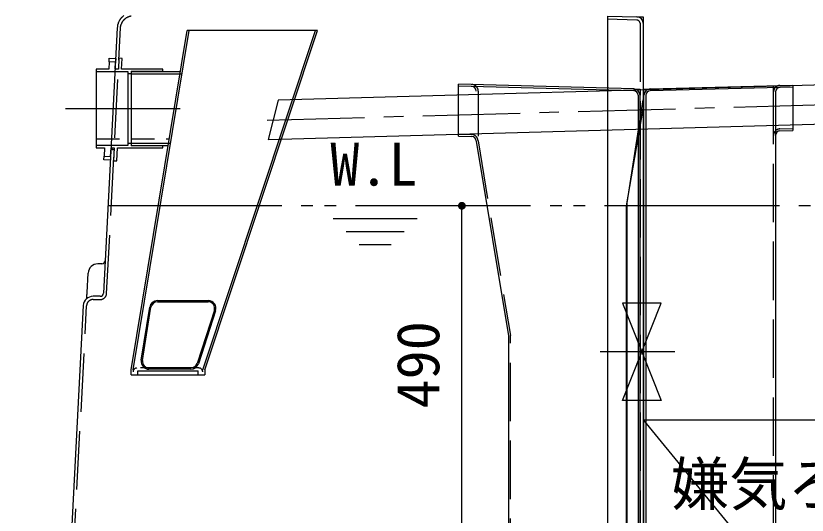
# Model space of a CAD drawing. Units: millimetres, scale not verified. Extents: x -8910 to 8910, y -6308 to 6308.
# Drawn here: x -6051 to -4830, y -2756 to -1987 of the extents above; entities that cross this region are included whole.
import ezdxf
from ezdxf.enums import TextEntityAlignment as Align

# ---------------------------------------------------------------- set-up
doc = ezdxf.new("R2010")
doc.units = ezdxf.units.MM
doc.header["$LTSCALE"] = 30
for name, pattern in [('CHAIN1', [8, 5, -1, 1, -1]), ('CHAIN2', [12, 9, -1, 1, -1]), ('DASHED1', [1.8, 1.2, -0.6]), ('DASHED3', [4, 3, -1]), ('DOUBLE_CHAIN2', [12.8, 9, -1, 0.6, -0.6, 0.6, -1])]:
    doc.linetypes.add(name, pattern=pattern)
for name, color, linetype, lineweight in [('0-0_躯体', 3, 'Continuous', 25), ('0-2_文字', 7, 'Continuous', 25), ('0-3_空気管', 3, 'Continuous', 25), ('0-5_寸法', 92, 'Continuous', 25), ('0-6_09', 3, 'Continuous', 25), ('0-7_水管', 3, 'Continuous', 25), ('0-8_0A', 3, 'Continuous', 25), ('0-9_製作', 5, 'Continuous', 25), ('0-A_A-6_SUNPO', 4, 'Continuous', 25), ('0-B_0D', 3, 'Continuous', 25)]:
    doc.layers.add(name, color=color, linetype=linetype, lineweight=lineweight)
doc.styles.add('ＭＳ ゴシック', font='')
doc.styles.get('ＭＳ ゴシック').set_extended_font_data('MS Gothic')

msp = doc.modelspace()

# ---------------------------------------------------------------- linework, layer by layer
at = {"layer": '0-0_躯体'}
for p, q in [((-5873.2, -2532.59), (-5786.69, -2009.58)), ((-5870.16, -2532.59), (-5783.64, -2009.58)), ((-5585.5, -2009.58), (-5786.69, -2009.58)), ((-5762.67, -2532.59), (-5588.66, -2009.58)), ((-5759.51, -2532.59), (-5585.5, -2009.58)), ((-3878.99, -2067.54), (-5646.17, -2116.63)), ((-5097.57, -2099.33), (-5367.84, -2092.25)), ((-5367.84, -2172.19), (-5367.84, -2092.25)), ((-5097.65, -2102.33), (-5367.84, -2095.25)), ((-5337.63, -2102.73), (-5337.63, -2172.36)), ((-5090.84, -2109.32), (-5090.84, -3333.17)), ((-5087.84, -3336.09), (-5087.84, -2109.32)), ((-5646.17, -2116.63), (-5661.6, -2177.55)), ((-5661.6, -2177.55), (-3878.99, -2127.63)), ((-5367.88, -2172.19), (-5347.7, -2172.72)), ((-5340.84, -2180.21), (-5290.8, -2480.08)), ((-5832.64, -2425.58), (-5754.21, -2425.58)), ((-5832.64, -2427.59), (-5754.21, -2427.59)), ((-5857.47, -2517.66), (-5844.49, -2435.71)), ((-5855.5, -2517.97), (-5842.52, -2436.02)), ((-5744.7, -2440.67), (-5771.28, -2522.48)), ((-5742.79, -2441.29), (-5769.38, -2523.1)), ((-5290.84, -2480.08), (-5290.84, -3331.58)), ((-5873.2, -2539.9), (-5873.2, -2532.59)), ((-5780.79, -2529.39), (-5845.9, -2529.39)), ((-5780.79, -2531.39), (-5845.9, -2531.39)), ((-5769.78, -2539.9), (-5769.78, -2533.83)), ((-5759.51, -2532.59), (-5759.51, -2539.9)), ((-5873.2, -2539.9), (-5759.51, -2539.9))]:
    msp.add_line(p, q, dxfattribs=at)
at = {"layer": '0-0_躯体', "linetype": 'CHAIN1'}
msp.add_line((-5662.99, -2147.58), (-3878.99, -2097.58), dxfattribs=at)
at = {"layer": '0-0_躯体', "linetype": 'DOUBLE_CHAIN2'}
for p, q in [((-5097.57, -2099.33), (-5087.84, -2099.58)), ((-5087.84, -2099.58), (-5087.84, -2109.32))]:
    msp.add_line(p, q, dxfattribs=at)
at = {"layer": '0-0_躯体', "linetype": 'DASHED3'}
for p, q in [((-5367.88, -2169.19), (-5347.62, -2169.72)), ((-5337.88, -2179.72), (-5287.84, -2479.58)), ((-5287.84, -3331.58), (-5287.84, -2479.58))]:
    msp.add_line(p, q, dxfattribs=at)
at = {"layer": '0-0_躯体', "linetype": 'DASHED1'}
msp.add_line((-5768.67, -2529.59), (-5864.2, -2529.59), dxfattribs=at)
at = {"layer": '0-0_躯体'}
msp.add_lwpolyline([(-5862.93, -2539.9), (-5862.93, -2533.83), (-5769.78, -2533.83)], dxfattribs=at)
for centre, radius, start, end in [((-5347.63, -2102.73), 7, 0, 88.5), ((-5097.83, -2109.32), 10, 0, 88.5), ((-5097.83, -2109.32), 7, 0, 88.5), ((-5347.88, -2179.72), 7, 0, 88.5), ((-5832.64, -2437.58), 12, 90, 171), ((-5832.64, -2437.58), 10, 90, 171), ((-5754.21, -2437.58), 12, 342, 90), ((-5754.21, -2437.58), 10, 342, 90), ((-5845.62, -2519.54), 12, 171, 270), ((-5845.62, -2519.54), 10, 171, 270), ((-5780.79, -2519.39), 10, 270, 342), ((-5780.79, -2519.39), 12, 270, 342)]:
    msp.add_arc(centre, radius, start, end, dxfattribs=at)
at = {"layer": '0-0_躯体', "linetype": 'DASHED3'}
msp.add_arc((-5347.63, -2102.73), 10, 0, 88.5, dxfattribs=at)
at = {"layer": '0-0_躯体', "linetype": 'DOUBLE_CHAIN2'}
msp.add_arc((-5347.88, -2179.72), 10, 0, 88.5, dxfattribs=at)
at = {"layer": '0-0_躯体', "linetype": 'DASHED1'}
for centre, start, end in [((-5864.2, -2535.59), 90, 180), ((-5768.67, -2535.59), 0, 90)]:
    msp.add_arc(centre, 6, start, end, dxfattribs=at)
at = {"layer": '0-2_文字', "color": 3}
for p, q in [((-5431.83, -2299.6), (-5561.33, -2299.6)), ((-5451.83, -2319.6), (-5541.33, -2319.6)), ((-5471.83, -2339.6), (-5521.33, -2339.6))]:
    msp.add_line(p, q, dxfattribs=at)
at = {"layer": '0-3_空気管', "linetype": 'DOUBLE_CHAIN2'}
for p, q in [((-5137.99, -1987.14), (-5138.15, -1987.14)), ((-5092.73, -1988.33), (-5082.99, -1988.58)), ((-5082.99, -1988.58), (-5082.99, -1998.32)), ((-5087.99, -2099.58), (-5087.99, -2109.32)), ((-5108.97, -2279.58), (-5082.99, -2130.54)), ((-3720.75, -2279.58), (-5908.77, -2279.58))]:
    msp.add_line(p, q, dxfattribs=at)
at = {"layer": '0-3_空気管'}
for p, q in [((-5137.99, -1987.14), (-5137.99, -3729.34)), ((-5137.99, -1987.14), (-5092.73, -1988.33)), ((-5082.99, -1998.32), (-5082.99, -3690.75)), ((-5872.94, -2072.58), (-5797.63, -2072.58)), ((-5872.94, -2076.08), (-5795.18, -2076.08)), ((-5088, -3333.43), (-5088, -2109.32)), ((-5107.99, -2275), (-5082.99, -2116.23)), ((-5872.94, -2183.09), (-5813.21, -2183.09)), ((-5872.94, -2186.58), (-5816.83, -2186.58)), ((-5108.97, -3724.5), (-5108.97, -2279.58)), ((-5107.99, -2836.58), (-5107.99, -2275)), ((-5115.15, -2579.58), (-5055.15, -2429.58)), ((-5055.15, -2579.58), (-5115.15, -2579.58))]:
    msp.add_line(p, q, dxfattribs=at)
at = {"layer": '0-3_空気管', "linetype": 'DASHED3'}
for p, q in [((-5092.86, -1993.33), (-5137.99, -1992.14)), ((-5088, -1998.32), (-5088, -3690.75))]:
    msp.add_line(p, q, dxfattribs=at)
at = {"layer": '0-3_空気管', "linetype": 'CHAIN2'}
msp.add_line((-5034.42, -2504.58), (-5149.43, -2504.58), dxfattribs=at)
at = {"layer": '0-3_空気管'}
msp.add_lwpolyline([(-5055.15, -2429.58), (-5115.15, -2429.58), (-5055.15, -2579.58)], dxfattribs=at)
msp.add_arc((-5092.99, -1998.32), 10, 0, 88.5, dxfattribs=at)
at = {"layer": '0-3_空気管', "linetype": 'DASHED3'}
msp.add_arc((-5092.99, -1998.32), 5, 0, 88.5, dxfattribs=at)
at = {"layer": '0-5_寸法'}
for points in [[(-5368.82, -2279.21), (-5362.83, -2279.58), (-5368.83, -2279.58)], [(-5368.83, -2279.58), (-5367.2, -2283.69), (-5368.78, -2280.33)], [(-5368.83, -2279.58), (-5366.65, -2284.21), (-5367.2, -2283.69)], [(-5362.83, -2279.58), (-5366.65, -2284.21), (-5368.83, -2279.58)], [(-5368.72, -2278.46), (-5362.83, -2279.58), (-5368.82, -2279.21)], [(-5368.78, -2280.33), (-5367.68, -2283.11), (-5368.64, -2281.07)], [(-5368.78, -2280.33), (-5367.2, -2283.69), (-5367.68, -2283.11)], [(-5368.53, -2277.73), (-5362.83, -2279.58), (-5368.72, -2278.46)], [(-5368.64, -2281.07), (-5368.09, -2282.47), (-5368.41, -2281.79)], [(-5368.64, -2281.07), (-5367.68, -2283.11), (-5368.09, -2282.47)], [(-5368.26, -2277.03), (-5362.83, -2279.58), (-5368.53, -2277.73)], [(-5367.89, -2276.37), (-5362.83, -2279.58), (-5368.26, -2277.03)], [(-5367.45, -2275.76), (-5362.83, -2279.58), (-5367.89, -2276.37)], [(-5366.94, -2275.21), (-5362.83, -2279.58), (-5367.45, -2275.76)], [(-5366.35, -2274.73), (-5362.83, -2279.58), (-5366.94, -2275.21)], [(-5362.83, -2279.58), (-5366.04, -2284.65), (-5366.65, -2284.21)], [(-5365.72, -2274.32), (-5362.83, -2279.58), (-5366.35, -2274.73)], [(-5362.83, -2279.58), (-5365.38, -2285.01), (-5366.04, -2284.65)], [(-5365.04, -2274), (-5362.83, -2279.58), (-5365.72, -2274.32)], [(-5362.83, -2279.58), (-5364.68, -2285.29), (-5365.38, -2285.01)], [(-5365.04, -2274), (-5362.83, -2273.58), (-5362.83, -2279.58)], [(-5364.32, -2273.77), (-5362.83, -2273.58), (-5365.04, -2274)], [(-5362.83, -2279.58), (-5363.95, -2285.48), (-5364.68, -2285.29)], [(-5363.58, -2273.63), (-5362.83, -2273.58), (-5364.32, -2273.77)], [(-5362.83, -2279.58), (-5363.2, -2285.57), (-5363.95, -2285.48)], [(-5362.83, -2279.58), (-5362.83, -2285.58), (-5363.2, -2285.57)], [(-5362.83, -2273.58), (-5356.83, -2279.58), (-5362.83, -2279.58)], [(-5362.45, -2273.59), (-5356.83, -2279.58), (-5362.83, -2273.58)], [(-5362.83, -2279.58), (-5362.08, -2285.53), (-5362.83, -2285.58)], [(-5362.83, -2279.58), (-5361.34, -2285.39), (-5362.08, -2285.53)], [(-5362.83, -2279.58), (-5360.62, -2285.16), (-5361.34, -2285.39)], [(-5362.83, -2279.58), (-5359.94, -2284.84), (-5360.62, -2285.16)], [(-5356.83, -2279.58), (-5359.94, -2284.84), (-5362.83, -2279.58)], [(-5361.7, -2273.69), (-5356.83, -2279.58), (-5362.45, -2273.59)], [(-5360.97, -2273.88), (-5356.83, -2279.58), (-5361.7, -2273.69)], [(-5360.27, -2274.15), (-5356.83, -2279.58), (-5360.97, -2273.88)], [(-5359.61, -2274.52), (-5356.83, -2279.58), (-5360.27, -2274.15)], [(-5356.83, -2279.58), (-5359.3, -2284.44), (-5359.94, -2284.84)], [(-5359, -2274.96), (-5356.83, -2279.58), (-5359.61, -2274.52)], [(-5356.83, -2279.58), (-5358.72, -2283.96), (-5359.3, -2284.44)], [(-5358.45, -2275.47), (-5356.83, -2279.58), (-5359, -2274.96)], [(-5356.83, -2279.58), (-5358.2, -2283.41), (-5358.72, -2283.96)], [(-5358.45, -2275.47), (-5356.88, -2278.83), (-5356.83, -2279.58)], [(-5357.97, -2276.06), (-5356.88, -2278.83), (-5358.45, -2275.47)], [(-5356.83, -2279.58), (-5357.76, -2282.8), (-5358.2, -2283.41)], [(-5357.97, -2276.06), (-5357.02, -2278.09), (-5356.88, -2278.83)], [(-5357.57, -2276.69), (-5357.02, -2278.09), (-5357.97, -2276.06)], [(-5356.83, -2279.58), (-5357.4, -2282.14), (-5357.76, -2282.8)], [(-5357.57, -2276.69), (-5357.25, -2277.37), (-5357.02, -2278.09)], [(-5356.83, -2279.58), (-5357.12, -2281.44), (-5357.4, -2282.14)], [(-5356.83, -2279.58), (-5356.93, -2280.71), (-5357.12, -2281.44)], [(-5356.83, -2279.58), (-5356.84, -2279.96), (-5356.93, -2280.71)]]:
    msp.add_solid(points, dxfattribs=at)
at = {"layer": '0-6_09', "linetype": 'DASHED3'}
for p, q in [((-5881.9, -1990.87), (-5881.55, -1990.57)), ((-5910.88, -2414.61), (-5889.44, -2005.54)), ((-4881.99, -3504.84), (-4881.99, -2104.09)), ((-5931.89, -2424.08), (-5920.87, -2424.08)), ((-5963, -2836.58), (-5941.87, -2433.56))]:
    msp.add_line(p, q, dxfattribs=at)
at = {"layer": '0-6_09', "linetype": 'DOUBLE_CHAIN2'}
for p, q in [((-5082, -2099.58), (-5072.26, -2099.33)), ((-5082, -2109.32), (-5082, -2099.58))]:
    msp.add_line(p, q, dxfattribs=at)
at = {"layer": '0-6_09'}
for p, q in [((-5072.26, -2099.33), (-4851.99, -2093.56)), ((-4851.94, -2096.56), (-5072.18, -2102.33)), ((-5082, -3509.35), (-5082, -2109.32)), ((-4878.99, -2104.09), (-4878.99, -3504.84)), ((-5918.25, -2369.08), (-5924.48, -2369.08)), ((-5941.03, -2413.3), (-5939.46, -2383.3)), ((-5920.87, -2419.08), (-5931.89, -2419.08))]:
    msp.add_line(p, q, dxfattribs=at)
for points in [[(-5884.38, -1986.47), (-5884.85, -1986.86), (-5885.34, -1987.28), (-5885.85, -1987.73), (-5886.37, -1988.19), (-5886.87, -1988.66), (-5887.37, -1989.13), (-5887.83, -1989.59), (-5888.27, -1990.04), (-5888.66, -1990.46), (-5889.02, -1990.86), (-5889.35, -1991.26), (-5889.66, -1991.66), (-5889.95, -1992.08)], [(-5881.55, -1990.57), (-5881.21, -1990.3), (-5880.88, -1990.06), (-5880.54, -1989.83), (-5880.2, -1989.61), (-5879.84, -1989.4), (-5879.45, -1989.19), (-5879.03, -1988.98), (-5878.58, -1988.76), (-5878.09, -1988.54), (-5877.58, -1988.32), (-5877.05, -1988.1), (-5876.53, -1987.89), (-5876.01, -1987.69), (-5875.5, -1987.5), (-5875.03, -1987.34), (-5874.58, -1987.19), (-5874.17, -1987.07), (-5873.78, -1986.97), (-5873.41, -1986.88), (-5873.06, -1986.81)], [(-5889.95, -1992.08), (-5890.24, -1992.51), (-5890.53, -1992.98), (-5890.82, -1993.49), (-5891.12, -1994.05), (-5891.43, -1994.64), (-5891.74, -1995.27), (-5892.05, -1995.91), (-5892.34, -1996.55), (-5892.63, -1997.18), (-5892.89, -1997.8), (-5893.13, -1998.39), (-5893.34, -1998.93), (-5893.52, -1999.44), (-5893.68, -1999.92), (-5893.81, -2000.38), (-5893.92, -2000.81), (-5894.01, -2001.22), (-5894.09, -2001.63), (-5894.16, -2002.03), (-5894.22, -2002.44), (-5894.26, -2002.83), (-5894.3, -2003.22), (-5894.33, -2003.58), (-5894.36, -2003.92), (-5894.38, -2004.23), (-5894.39, -2004.51), (-5894.44, -2005.27), (-5915.87, -2414.34)], [(-5889.44, -2005.54), (-5889.42, -2005.13), (-5889.41, -2004.95), (-5889.4, -2004.75), (-5889.38, -2004.51), (-5889.37, -2004.25), (-5889.34, -2003.97), (-5889.31, -2003.68), (-5889.28, -2003.38), (-5889.24, -2003.08), (-5889.19, -2002.77), (-5889.13, -2002.46), (-5889.06, -2002.14), (-5888.98, -2001.81), (-5888.88, -2001.47), (-5888.77, -2001.1), (-5888.64, -2000.71), (-5888.49, -2000.3), (-5888.31, -1999.85), (-5888.12, -1999.38), (-5887.91, -1998.89), (-5887.7, -1998.4), (-5887.47, -1997.91), (-5887.25, -1997.43), (-5887.02, -1996.97), (-5886.8, -1996.54), (-5886.59, -1996.15), (-5886.38, -1995.79), (-5886.17, -1995.45), (-5885.96, -1995.13), (-5885.73, -1994.81), (-5885.48, -1994.5), (-5885.21, -1994.17), (-5884.91, -1993.83), (-5884.58, -1993.47), (-5884.22, -1993.09), (-5883.85, -1992.7), (-5883.46, -1992.31), (-5883.06, -1991.93), (-5882.66, -1991.56)], [(-5882.66, -1991.56), (-5882.27, -1991.2), (-5881.9, -1990.87)], [(-5079, -2109.32), (-5079, -3506.42), (-4851.99, -3512.37)], [(-5941.72, -2422.75), (-5941.71, -2422.67), (-5941.7, -2422.63), (-5941.7, -2422.59), (-5941.69, -2422.54), (-5941.69, -2422.48), (-5941.68, -2422.36), (-5941.67, -2422.3), (-5941.66, -2422.17), (-5941.65, -2422.1), (-5941.65, -2422.02), (-5941.64, -2421.94), (-5941.63, -2421.84), (-5941.62, -2421.72), (-5941.61, -2421.59), (-5941.59, -2421.43), (-5941.58, -2421.24), (-5941.56, -2421.04), (-5941.54, -2420.81), (-5941.52, -2420.57), (-5941.5, -2420.33), (-5941.48, -2420.07), (-5941.46, -2419.82), (-5941.44, -2419.56), (-5941.42, -2419.31), (-5941.4, -2419.07), (-5941.38, -2418.83), (-5941.36, -2418.58), (-5941.34, -2418.33), (-5941.33, -2418.08), (-5941.31, -2417.82), (-5941.29, -2417.54), (-5941.27, -2417.26), (-5941.25, -2416.96), (-5941.23, -2416.66), (-5941.21, -2416.36), (-5941.19, -2416.07), (-5941.18, -2415.8), (-5941.16, -2415.54), (-5941.15, -2415.3)], [(-5941.15, -2415.3), (-5941.13, -2415.1), (-5941.12, -2414.91), (-5941.11, -2414.75), (-5941.1, -2414.61), (-5941.1, -2414.48), (-5941.09, -2414.36), (-5941.08, -2414.25), (-5941.07, -2414.04), (-5941.07, -2413.94), (-5941.06, -2413.83), (-5941.06, -2413.74), (-5941.05, -2413.65), (-5941.05, -2413.57), (-5941.04, -2413.5), (-5941.03, -2413.3)], [(-5946.87, -2433.3), (-5967.74, -2831.58), (-6051, -2831.58), (-6051, -2836.58)]]:
    msp.add_lwpolyline(points, dxfattribs=at)
for centre, radius, start, end in [((-5072, -2109.32), 10, 91.5, 180), ((-5072, -2109.32), 7, 91.5, 180), ((-5918.25, -2364.08), 5, 270, 357), ((-5924.48, -2384.08), 15, 90, 176.992), ((-5920.87, -2414.08), 5, 270, 357), ((-5931.89, -2434.08), 15, 90, 177)]:
    msp.add_arc(centre, radius, start, end, dxfattribs=at)
at = {"layer": '0-6_09', "linetype": 'DASHED3'}
for centre, start, end in [((-5920.87, -2414.08), 270, 357), ((-5931.89, -2434.08), 90, 177)]:
    msp.add_arc(centre, 10, start, end, dxfattribs=at)
at = {"layer": '0-7_水管', "linetype": 'DOUBLE_CHAIN2'}
msp.add_line((-4881.99, -2104.09), (-4881.99, -2094.34), dxfattribs=at)
at = {"layer": '0-7_水管'}
for p in [(-4851.99, -2093.56), (-4872.18, -2164.11)]:
    msp.add_line(p, (-4851.99, -2163.58), dxfattribs=at)
at = {"layer": '0-7_水管', "linetype": 'DASHED3'}
msp.add_line((-4872.26, -2161.11), (-4851.99, -2160.58), dxfattribs=at)
for centre, start in [((-4872, -2104.09), 91.5), ((-4872, -2171.11), 91.499)]:
    msp.add_arc(centre, 10, start, 180, dxfattribs=at)
at = {"layer": '0-7_水管'}
for centre, start in [((-4872, -2104.09), 91.5), ((-4872, -2171.11), 91.499)]:
    msp.add_arc(centre, 7, start, 180, dxfattribs=at)
at = {"layer": '0-8_0A'}
for p, q in [((-5907.15, -2057.7), (-5906.86, -2052.16)), ((-5906.86, -2052.16), (-5896.88, -2052.69)), ((-5896.88, -2052.69), (-5897.17, -2058.22)), ((-5823.94, -2069.08), (-5887.72, -2069.08)), ((-5872.94, -2072.58), (-5872.94, -2186.58)), ((-5823.94, -2072.58), (-5872.94, -2072.58)), ((-5823.94, -2072.58), (-5823.94, -2069.08)), ((-5877.94, -2075.58), (-5872.94, -2075.58)), ((-5872.94, -2183.58), (-5877.94, -2183.58)), ((-5877.94, -2186.58), (-5926.94, -2186.58)), ((-5872.94, -2186.58), (-5823.94, -2186.58)), ((-5823.94, -2190.08), (-5823.94, -2186.58)), ((-5915.07, -2208.68), (-5914.78, -2203.15)), ((-5905.08, -2209.2), (-5915.07, -2208.68)), ((-5904.79, -2203.67), (-5905.08, -2209.2))]:
    msp.add_line(p, q, dxfattribs=at)
for points in [[(-5887.72, -2069.08), (-5886.86, -2052.58), (-5891.85, -2052.31), (-5892.73, -2069.08), (-5897.74, -2069.08), (-5897.17, -2058.22), (-5907.15, -2057.7), (-5907.75, -2069.08), (-5926.94, -2069.08), (-5926.94, -2190.08)], [(-5926.94, -2072.58), (-5877.94, -2072.58), (-5877.94, -2186.58)], [(-5926.94, -2190.08), (-5914.09, -2190.08), (-5914.78, -2203.15), (-5904.79, -2203.67), (-5904.08, -2190.08), (-5899.07, -2190.08), (-5900.12, -2210.1), (-5895.13, -2210.36)], [(-5899.25, -2193.58), (-5902.46, -2193.58), (-5902.27, -2190.08)], [(-5895.13, -2210.36), (-5894.06, -2190.08), (-5823.94, -2190.08)]]:
    msp.add_lwpolyline(points, dxfattribs=at)
at = {"layer": '0-9_製作', "color": 3, "linetype": 'CHAIN2'}
msp.add_line((-5974.53, -2129.58), (-5797.27, -2129.58), dxfattribs=at)
at = {"layer": '0-9_製作', "color": 3, "linetype": 'DASHED1'}
msp.add_line((-5926.94, -2176.58), (-5814.31, -2176.58), dxfattribs=at)
at = {"layer": '0-9_製作', "color": 3}
for q in [(-4353, -2609.58), (-4353, -3499.58)]:
    msp.add_line((-5082.99, -2609.58), q, dxfattribs=at)
at = {"layer": '0-A_A-6_SUNPO'}
msp.add_line((-5362.83, -2769.58), (-5362.83, -2279.58), dxfattribs=at)
at = {"layer": '0-B_0D'}
msp.add_line((-5872.94, -2072.14), (-5872.94, -2187.03), dxfattribs=at)

# ---------------------------------------------------------------- texts
at = {"layer": '0-2_文字', "color": 4, "style": 'ＭＳ ゴシック'}
for s, p in [('W.L', (-5565.83, -2268.21)), ('嫌気ろ床槽第2室', (-5040.32, -2761.13))]:
    msp.add_text(s, height=65.98, dxfattribs=at).set_placement(p, align=Align.BOTTOM_LEFT)
at = {"layer": '0-5_寸法', "color": 4, "style": 'ＭＳ ゴシック'}
msp.add_text('490', height=65.98, rotation=90, dxfattribs=at).set_placement((-5377.83, -2592.08), align=Align.BOTTOM_LEFT)

doc.saveas('drawing.dxf')
